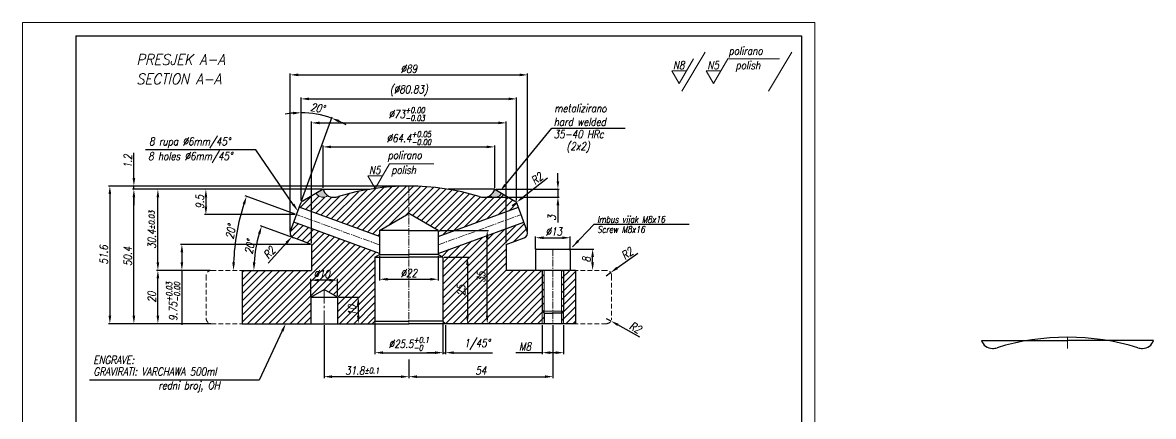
# Model space of a CAD drawing. Extents: x 89 to 513, y 1 to 440.
# Drawn here: x 89 to 512.9, y 292.4 to 440 of the extents above; entities that cross this region are included whole.
import ezdxf
from ezdxf import colors
from ezdxf.entities.mleader import LeaderData, LeaderLine
from ezdxf.math import Vec2, Vec3

# ---------------------------------------------------------------- set-up
doc = ezdxf.new("R2010")
doc.units = 0
doc.header["$LTSCALE"] = 7
doc.header["$MEASUREMENT"] = 0
doc.linetypes.add('CENTER2', pattern=[1.125, 0.75, -0.125, 0.125, -0.125])
doc.linetypes.add('HIDDEN', pattern=[0.375, 0.25, -0.125])
doc.layers.get('0').update_dxf_attribs({"linetype": 'CONTINUOUS', "lineweight": 15})
for name, color, linetype, lineweight in [('1', 1, 'CENTER2', 15), ('2', 2, 'HIDDEN', 15), ('3', 3, 'CONTINUOUS', 30), ('8', 252, 'CONTINUOUS', 15), ('ENGLISH', 252, 'CONTINUOUS', 18)]:
    doc.layers.add(name, color=color, linetype=linetype, lineweight=lineweight)
doc.styles.add('ITALICT', font='ITALICT.shx', dxfattribs={"width": 0.8, "height": 3})
doc.styles.get("Standard").update_dxf_attribs({"font": 'isocp.shx', "height": 3})
doc.dimstyles.get("Standard").update_dxf_attribs({"dimtxt": 3, "dimasz": 3, "dimexe": 0.5, "dimexo": 0.5, "dimgap": 0.8, "dimtad": 1, "dimdsep": 46, "dimtxsty": 'ITALICT', "dimcen": 0.09, "dimazin": 2, "dimtfac": 1, "dimtmove": 0, "dimatfit": 3, "dimfxl": 1, "dimtolj": 1, "dimtzin": 0, "dimarcsym": 0})

# ---------------------------------------------------------------- blocks, each defined once
blk = doc.blocks.new('*D12')
at = {"color": 0, "lineweight": -2, "transparency": 16777216}
for p, q in [((193.39, 373.29), (193.39, 411.94)), ((196.39, 411.44), (271.22, 411.44)), ((274.22, 373.29), (274.22, 411.94))]:
    blk.add_line(p, q, dxfattribs=at)
at = {"color": 0, "transparency": 16777216}
for points in [[(196.39, 411.94), (196.39, 410.94), (193.39, 411.44)], [(271.22, 411.94), (271.22, 410.94), (274.22, 411.44)]]:
    blk.add_solid(points, dxfattribs=at)
at = {"color": 0, "transparency": 16777216, "insert": (233.81, 414.52), "char_height": 3, "attachment_point": 5, "style": 'ITALICT'}
blk.add_mtext('\\A1;(%%c80.83)', dxfattribs=at)
blk = doc.blocks.new('*D13')
at = {"color": 0, "lineweight": -2, "transparency": 16777216}
for p, q in [((189.31, 361.71), (189.31, 420.94)), ((192.31, 420.44), (275.31, 420.44)), ((278.31, 361.71), (278.31, 420.94))]:
    blk.add_line(p, q, dxfattribs=at)
at = {"color": 0, "transparency": 16777216}
for points in [[(192.31, 420.94), (192.31, 419.94), (189.31, 420.44)], [(275.31, 420.94), (275.31, 419.94), (278.31, 420.44)]]:
    blk.add_solid(points, dxfattribs=at)
at = {"color": 0, "transparency": 16777216, "insert": (233.81, 422.74), "char_height": 3, "attachment_point": 5, "style": 'ITALICT'}
blk.add_mtext('\\A1;%%c89', dxfattribs=at)
blk = doc.blocks.new('*D14')
at = {"color": 0, "lineweight": -2, "transparency": 16777216}
for p, q in [((197.31, 357.4), (197.31, 402.94)), ((270.31, 357.4), (270.31, 402.94)), ((200.31, 402.44), (267.31, 402.44))]:
    blk.add_line(p, q, dxfattribs=at)
at = {"color": 0, "transparency": 16777216}
for points in [[(200.31, 402.94), (200.31, 401.94), (197.31, 402.44)], [(267.31, 402.94), (267.31, 401.94), (270.31, 402.44)]]:
    blk.add_solid(points, dxfattribs=at)
at = {"color": 0, "transparency": 16777216, "insert": (232.99, 405.72), "char_height": 3, "attachment_point": 5, "style": 'ITALICT'}
blk.add_mtext('\\A1;%%c73{}{\\H0.71x;\\C3;\\S+0.00^ -0.03;}', dxfattribs=at)
blk = doc.blocks.new('*D15')
at = {"color": 0, "lineweight": -2, "transparency": 16777216}
for p, q in [((201.13, 377.55), (157.22, 377.55)), ((157.72, 374.55), (157.72, 371.05)), ((191.17, 368.05), (157.22, 368.05))]:
    blk.add_line(p, q, dxfattribs=at)
at = {"color": 0, "transparency": 16777216}
for points in [[(157.22, 374.55), (158.22, 374.55), (157.72, 377.55)], [(157.22, 371.05), (158.22, 371.05), (157.72, 368.05)]]:
    blk.add_solid(points, dxfattribs=at)
at = {"color": 0, "transparency": 16777216, "insert": (155.42, 372.8), "char_height": 3, "attachment_point": 5, "rotation": 90, "style": 'ITALICT'}
blk.add_mtext('\\A1;9.5', dxfattribs=at)
blk = doc.blocks.new('*D4')
at = {"color": 0, "lineweight": -2, "transparency": 16777216}
for p, q in [((201.63, 378.05), (201.63, 393.94)), ((204.63, 393.44), (262.98, 393.44)), ((265.98, 378.05), (265.98, 393.94))]:
    blk.add_line(p, q, dxfattribs=at)
at = {"color": 0, "transparency": 16777216}
for points in [[(204.63, 393.94), (204.63, 392.94), (201.63, 393.44)], [(262.98, 393.94), (262.98, 392.94), (265.98, 393.44)]]:
    blk.add_solid(points, dxfattribs=at)
at = {"color": 0, "transparency": 16777216, "insert": (233.81, 396.72), "char_height": 3, "attachment_point": 5, "style": 'ITALICT'}
blk.add_mtext('\\A1;%%c64.4{}{\\H0.71x;\\C3;\\S+0.05^ -0.00;}', dxfattribs=at)
blk = doc.blocks.new('*D5')
at = {"color": 0, "lineweight": -2, "transparency": 16777216}
for p, q in [((196.81, 356.9), (148.22, 356.9)), ((148.72, 353.9), (148.72, 350.15)), ((159.31, 347.15), (148.22, 347.15)), ((148.72, 347.15), (148.72, 326.73))]:
    blk.add_line(p, q, dxfattribs=at)
at = {"color": 0, "transparency": 16777216}
for points in [[(148.22, 353.9), (149.22, 353.9), (148.72, 356.9)], [(148.22, 350.15), (149.22, 350.15), (148.72, 347.15)]]:
    blk.add_solid(points, dxfattribs=at)
at = {"color": 0, "transparency": 16777216, "insert": (145.44, 335.44), "char_height": 3, "attachment_point": 5, "rotation": 90, "style": 'ITALICT'}
blk.add_mtext('\\A1;9.75{}{\\H0.71x;\\C3;\\S+0.03^ -0.00;}', dxfattribs=at)
blk = doc.blocks.new('*D6')
at = {"color": 0, "lineweight": -2, "transparency": 16777216}
for p, q in [((159.31, 347.15), (139.22, 347.15)), ((139.72, 330.15), (139.72, 344.15)), ((159.31, 327.15), (139.22, 327.15))]:
    blk.add_line(p, q, dxfattribs=at)
at = {"color": 0, "transparency": 16777216}
for points in [[(139.22, 344.15), (140.22, 344.15), (139.72, 347.15)], [(139.22, 330.15), (140.22, 330.15), (139.72, 327.15)]]:
    blk.add_solid(points, dxfattribs=at)
at = {"color": 0, "transparency": 16777216, "insert": (137.42, 337.15), "char_height": 3, "attachment_point": 5, "rotation": 90, "style": 'ITALICT'}
blk.add_mtext('\\A1;20', dxfattribs=at)
blk = doc.blocks.new('*D7')
at = {"color": 0, "lineweight": -2, "transparency": 16777216}
for p, q in [((158.68, 377.55), (139.22, 377.55)), ((139.72, 350.15), (139.72, 374.55)), ((159.31, 347.15), (139.22, 347.15))]:
    blk.add_line(p, q, dxfattribs=at)
at = {"color": 0, "transparency": 16777216}
for points in [[(139.22, 374.55), (140.22, 374.55), (139.72, 377.55)], [(139.22, 350.15), (140.22, 350.15), (139.72, 347.15)]]:
    blk.add_solid(points, dxfattribs=at)
at = {"color": 0, "transparency": 16777216, "insert": (137.42, 362.35), "char_height": 3, "attachment_point": 5, "rotation": 90, "style": 'ITALICT'}
blk.add_mtext('\\A1;30.4{}{\\H0.71x;\\C3;%%p0.03}', dxfattribs=at)
blk = doc.blocks.new('*D8')
at = {"color": 0, "lineweight": -2, "transparency": 16777216}
for p, q in [((201.13, 377.55), (130.22, 377.55)), ((130.72, 330.15), (130.72, 374.55)), ((159.31, 327.15), (130.22, 327.15))]:
    blk.add_line(p, q, dxfattribs=at)
at = {"color": 0, "transparency": 16777216}
for points in [[(130.22, 374.55), (131.22, 374.55), (130.72, 377.55)], [(130.22, 330.15), (131.22, 330.15), (130.72, 327.15)]]:
    blk.add_solid(points, dxfattribs=at)
at = {"color": 0, "transparency": 16777216, "insert": (128.42, 352.35), "char_height": 3, "attachment_point": 5, "rotation": 90, "style": 'ITALICT'}
blk.add_mtext('\\A1;50.4', dxfattribs=at)
blk = doc.blocks.new('*D9')
at = {"color": 0, "lineweight": -2, "transparency": 16777216}
for p, q in [((289.69, 380.55), (289.69, 383.55)), ((266.48, 377.55), (290.19, 377.55)), ((289.69, 377.55), (289.69, 374.55)), ((262.46, 374.55), (290.19, 374.55)), ((289.69, 371.55), (289.69, 365.12))]:
    blk.add_line(p, q, dxfattribs=at)
at = {"color": 0, "transparency": 16777216}
for points in [[(289.19, 380.55), (290.19, 380.55), (289.69, 377.55)], [(289.19, 371.55), (290.19, 371.55), (289.69, 374.55)]]:
    blk.add_solid(points, dxfattribs=at)
at = {"color": 0, "transparency": 16777216, "insert": (287.39, 366.84), "char_height": 3, "attachment_point": 5, "rotation": 90, "style": 'ITALICT'}
blk.add_mtext('\\A1;3', dxfattribs=at)
blk = doc.blocks.new('*D16')
at = {"color": 0, "lineweight": -2, "transparency": 16777216}
blk.add_line((190.15, 359.5), (178.15, 363.87), dxfattribs=at)
blk.add_arc((224.1, 347.15), 48.39, 163.5526, 176.4474, dxfattribs=at)
at = {"color": 0, "transparency": 16777216}
for points in [[(177.21, 361.01), (178.16, 360.7), (178.62, 363.7)], [(176.3, 350.13), (175.3, 350.16), (175.7, 347.15)]]:
    blk.add_solid(points, dxfattribs=at)
at = {"color": 0, "transparency": 16777216, "insert": (174.17, 355.95), "char_height": 3, "attachment_point": 5, "rotation": 80, "style": 'ITALICT'}
blk.add_mtext('\\A1;20°', dxfattribs=at)
blk = doc.blocks.new('*D17')
at = {"color": 0, "lineweight": -2, "transparency": 16777216}
for p, q in [((191.31, 361.21), (189.97, 359.73)), ((181.08, 349.89), (187.96, 357.5))]:
    blk.add_line(p, q, dxfattribs=at)
at = {"color": 0, "transparency": 16777216}
blk.add_solid([(187.58, 357.84), (188.33, 357.17), (189.97, 359.73)], dxfattribs=at)
at = {"color": 0, "transparency": 16777216, "insert": (181.51, 353.8), "char_height": 3, "attachment_point": 5, "rotation": 47.9094, "style": 'ITALICT'}
blk.add_mtext('\\A1;R2', dxfattribs=at)
blk = doc.blocks.new('*D18')
at = {"color": 0, "lineweight": -2, "transparency": 16777216}
blk.add_line((191.2, 368.22), (172.48, 375.04), dxfattribs=at)
blk.add_arc((249.09, 347.15), 81.03, 162.1214, 177.8786, dxfattribs=at)
at = {"color": 0, "transparency": 16777216}
for points in [[(171.5, 372.19), (172.45, 371.86), (172.95, 374.86)], [(168.62, 350.14), (167.62, 350.16), (168.06, 347.15)]]:
    blk.add_solid(points, dxfattribs=at)
at = {"color": 0, "transparency": 16777216, "insert": (167.03, 361.62), "char_height": 3, "attachment_point": 5, "rotation": 80, "style": 'ITALICT'}
blk.add_mtext('\\A1;20°', dxfattribs=at)
blk = doc.blocks.new('*D21')
at = {"color": 0, "lineweight": -2, "transparency": 16777216}
for p, q in [((285.76, 381.68), (276.54, 374.5)), ((272.59, 371.43), (274.17, 372.65))]:
    blk.add_line(p, q, dxfattribs=at)
at = {"color": 0, "transparency": 16777216}
blk.add_solid([(276.23, 374.89), (276.84, 374.1), (274.17, 372.65)], dxfattribs=at)
at = {"color": 0, "transparency": 16777216, "insert": (281.82, 381.53), "char_height": 3, "attachment_point": 5, "rotation": 37.8993, "style": 'ITALICT'}
blk.add_mtext('\\A1;R2', dxfattribs=at)
blk = doc.blocks.new('*D22')
at = {"color": 0, "lineweight": -2, "transparency": 16777216}
for p, q in [((319.59, 353.43), (311.9, 348.03)), ((307.81, 345.15), (309.44, 346.3))]:
    blk.add_line(p, q, dxfattribs=at)
at = {"color": 0, "transparency": 16777216}
blk.add_solid([(311.61, 348.44), (312.19, 347.62), (309.44, 346.3)], dxfattribs=at)
at = {"color": 0, "transparency": 16777216, "insert": (315.65, 353.47), "char_height": 3, "attachment_point": 5, "rotation": 35.1086, "style": 'ITALICT'}
blk.add_mtext('\\A1;R2', dxfattribs=at)
blk = doc.blocks.new('*D23')
at = {"color": 0, "lineweight": -2, "transparency": 16777216}
for p, q in [((307.81, 329.15), (309.56, 328.18)), ((320.4, 322.17), (312.18, 326.73))]:
    blk.add_line(p, q, dxfattribs=at)
at = {"color": 0, "transparency": 16777216}
blk.add_solid([(312.42, 327.16), (311.94, 326.29), (309.56, 328.18)], dxfattribs=at)
at = {"color": 0, "transparency": 16777216, "insert": (318.72, 325.73), "char_height": 3, "attachment_point": 5, "rotation": 330.9977, "style": 'ITALICT'}
blk.add_mtext('\\A1;R2', dxfattribs=at)
blk = doc.blocks.new('*D24')
at = {"color": 0, "lineweight": -2, "transparency": 16777216}
for p, q in [((202.01, 326.65), (202.01, 306.8)), ((233.81, 313.75), (233.81, 306.8)), ((230.81, 307.3), (205.01, 307.3))]:
    blk.add_line(p, q, dxfattribs=at)
at = {"color": 0, "transparency": 16777216}
for points in [[(205.01, 307.8), (205.01, 306.8), (202.01, 307.3)], [(230.81, 307.8), (230.81, 306.8), (233.81, 307.3)]]:
    blk.add_solid(points, dxfattribs=at)
at = {"color": 0, "transparency": 16777216, "insert": (216.31, 309.6), "char_height": 3, "attachment_point": 5, "style": 'ITALICT'}
blk.add_mtext('\\A1;31.8{}{\\H0.71x;\\C3;%%p0.1}', dxfattribs=at)
blk = doc.blocks.new('*D25')
at = {"color": 0, "lineweight": -2, "transparency": 16777216}
for p, q in [((207.51, 337.15), (215.35, 337.15)), ((214.85, 334.15), (214.85, 330.15))]:
    blk.add_line(p, q, dxfattribs=at)
at = {"color": 0, "transparency": 16777216}
for points in [[(214.35, 334.15), (215.35, 334.15), (214.85, 337.15)], [(214.35, 330.15), (215.35, 330.15), (214.85, 327.15)]]:
    blk.add_solid(points, dxfattribs=at)
at = {"color": 0, "transparency": 16777216, "insert": (212.55, 332.15), "char_height": 3, "attachment_point": 5, "rotation": 90, "style": 'ITALICT'}
blk.add_mtext('\\A1;10', dxfattribs=at)
blk = doc.blocks.new('*D26')
at = {"color": 0, "lineweight": -2, "transparency": 16777216}
for p, q in [((197.01, 337.65), (197.01, 343.98)), ((204.01, 343.48), (200.01, 343.48)), ((207.01, 337.65), (207.01, 343.98))]:
    blk.add_line(p, q, dxfattribs=at)
at = {"color": 0, "transparency": 16777216}
for points in [[(200.01, 343.98), (200.01, 342.98), (197.01, 343.48)], [(204.01, 343.98), (204.01, 342.98), (207.01, 343.48)]]:
    blk.add_solid(points, dxfattribs=at)
at = {"color": 0, "transparency": 16777216, "insert": (201.13, 345.78), "char_height": 3, "attachment_point": 5, "style": 'ITALICT'}
blk.add_mtext('\\A1;%%c10', dxfattribs=at)
blk = doc.blocks.new('*D27')
at = {"color": 0, "lineweight": -2, "transparency": 16777216}
for p, q in [((281.31, 355.15), (281.31, 359.88)), ((284.31, 359.38), (291.31, 359.38)), ((294.31, 355.15), (294.31, 359.88))]:
    blk.add_line(p, q, dxfattribs=at)
at = {"color": 0, "transparency": 16777216}
for points in [[(284.31, 359.88), (284.31, 358.88), (281.31, 359.38)], [(291.31, 359.88), (291.31, 358.88), (294.31, 359.38)]]:
    blk.add_solid(points, dxfattribs=at)
at = {"color": 0, "transparency": 16777216, "insert": (288.15, 361.68), "char_height": 3, "attachment_point": 5, "style": 'ITALICT'}
blk.add_mtext('\\A1;%%c13', dxfattribs=at)
blk = doc.blocks.new('*D28')
at = {"color": 0, "lineweight": -2, "transparency": 16777216}
for p, q in [((283.81, 326.65), (283.81, 315.8)), ((291.81, 326.65), (291.81, 315.8)), ((283.81, 316.3), (273.95, 316.3)), ((288.81, 316.3), (286.81, 316.3))]:
    blk.add_line(p, q, dxfattribs=at)
at = {"color": 0, "transparency": 16777216}
for points in [[(286.81, 316.8), (286.81, 315.8), (283.81, 316.3)], [(288.81, 316.8), (288.81, 315.8), (291.81, 316.3)]]:
    blk.add_solid(points, dxfattribs=at)
at = {"color": 0, "transparency": 16777216, "insert": (277.38, 318.6), "char_height": 3, "attachment_point": 5, "style": 'ITALICT'}
blk.add_mtext('\\A1;M8', dxfattribs=at)
blk = doc.blocks.new('*D29')
at = {"color": 0, "lineweight": -2, "transparency": 16777216}
for p, q in [((294.31, 355.15), (303.2, 355.15)), ((302.7, 350.15), (302.7, 352.15))]:
    blk.add_line(p, q, dxfattribs=at)
at = {"color": 0, "transparency": 16777216}
for points in [[(302.2, 352.15), (303.2, 352.15), (302.7, 355.15)], [(302.2, 350.15), (303.2, 350.15), (302.7, 347.15)]]:
    blk.add_solid(points, dxfattribs=at)
at = {"color": 0, "transparency": 16777216, "insert": (300.4, 351.15), "char_height": 3, "attachment_point": 5, "rotation": 90, "style": 'ITALICT'}
blk.add_mtext('\\A1;8', dxfattribs=at)
blk = doc.blocks.new('*D30')
at = {"color": 0, "lineweight": -2, "transparency": 16777216}
for p, q in [((287.81, 326.65), (287.81, 306.8)), ((233.81, 313.75), (233.81, 306.8)), ((236.81, 307.3), (284.81, 307.3))]:
    blk.add_line(p, q, dxfattribs=at)
at = {"color": 0, "transparency": 16777216}
for points in [[(236.81, 307.8), (236.81, 306.8), (233.81, 307.3)], [(284.81, 307.8), (284.81, 306.8), (287.81, 307.3)]]:
    blk.add_solid(points, dxfattribs=at)
at = {"color": 0, "transparency": 16777216, "insert": (260.81, 309.6), "char_height": 3, "attachment_point": 5, "style": 'ITALICT'}
blk.add_mtext('\\A1;54', dxfattribs=at)
blk = doc.blocks.new('*D31')
at = {"color": 0, "lineweight": -2, "transparency": 16777216}
for p, q in [((222.81, 352.66), (222.81, 343.32)), ((244.81, 352.66), (244.81, 343.32)), ((225.81, 343.82), (241.81, 343.82))]:
    blk.add_line(p, q, dxfattribs=at)
at = {"color": 0, "transparency": 16777216}
for points in [[(225.81, 344.32), (225.81, 343.32), (222.81, 343.82)], [(241.81, 344.32), (241.81, 343.32), (244.81, 343.82)]]:
    blk.add_solid(points, dxfattribs=at)
at = {"color": 0, "transparency": 16777216, "insert": (233.81, 346.12), "char_height": 3, "attachment_point": 5, "style": 'ITALICT'}
blk.add_mtext('\\A1;%%c22', dxfattribs=at)
blk = doc.blocks.new('*D32')
at = {"color": 0, "lineweight": -2, "transparency": 16777216}
for p, q in [((221.06, 327.65), (221.06, 315.8)), ((246.56, 327.65), (246.56, 315.8)), ((224.06, 316.3), (243.56, 316.3))]:
    blk.add_line(p, q, dxfattribs=at)
at = {"color": 0, "transparency": 16777216}
for points in [[(224.06, 316.8), (224.06, 315.8), (221.06, 316.3)], [(243.56, 316.8), (243.56, 315.8), (246.56, 316.3)]]:
    blk.add_solid(points, dxfattribs=at)
at = {"color": 0, "transparency": 16777216, "insert": (233.81, 319.58), "char_height": 3, "attachment_point": 5, "style": 'ITALICT'}
blk.add_mtext('\\A1;%%c25.5{}{\\H0.71x;\\C3;\\S+0.1^ -0;}', dxfattribs=at)
blk = doc.blocks.new('*D33')
at = {"color": 0, "lineweight": -2, "transparency": 16777216}
for p, q in [((247.56, 326.65), (247.56, 315.8)), ((243.56, 316.3), (240.56, 316.3)), ((246.56, 316.3), (247.56, 316.3)), ((250.56, 316.3), (265.21, 316.3))]:
    blk.add_line(p, q, dxfattribs=at)
at = {"color": 0, "transparency": 16777216}
for points in [[(243.56, 316.8), (243.56, 315.8), (246.56, 316.3)], [(250.56, 316.8), (250.56, 315.8), (247.56, 316.3)]]:
    blk.add_solid(points, dxfattribs=at)
at = {"color": 0, "transparency": 16777216, "insert": (259.39, 319.38), "char_height": 3, "attachment_point": 5, "style": 'ITALICT'}
blk.add_mtext('\\A1;1/45%%d', dxfattribs=at)
blk = doc.blocks.new('*D34')
at = {"color": 0, "lineweight": -2, "transparency": 16777216}
for p, q in [((245.31, 362.15), (263.69, 362.15)), ((263.19, 330.15), (263.19, 359.15))]:
    blk.add_line(p, q, dxfattribs=at)
at = {"color": 0, "transparency": 16777216}
for points in [[(262.69, 359.15), (263.69, 359.15), (263.19, 362.15)], [(262.69, 330.15), (263.69, 330.15), (263.19, 327.15)]]:
    blk.add_solid(points, dxfattribs=at)
at = {"color": 0, "transparency": 16777216, "insert": (260.89, 344.65), "char_height": 3, "attachment_point": 5, "rotation": 90, "style": 'ITALICT'}
blk.add_mtext('\\A1;35', dxfattribs=at)
blk = doc.blocks.new('*D35')
at = {"color": 0, "lineweight": -2, "transparency": 16777216}
for p, q in [((247.06, 352.15), (256.26, 352.15)), ((255.76, 349.15), (255.76, 330.15))]:
    blk.add_line(p, q, dxfattribs=at)
at = {"color": 0, "transparency": 16777216}
for points in [[(255.26, 349.15), (256.26, 349.15), (255.76, 352.15)], [(255.26, 330.15), (256.26, 330.15), (255.76, 327.15)]]:
    blk.add_solid(points, dxfattribs=at)
at = {"color": 0, "transparency": 16777216, "insert": (253.46, 339.65), "char_height": 3, "attachment_point": 5, "rotation": 90, "style": 'ITALICT'}
blk.add_mtext('\\A1;25', dxfattribs=at)
blk = doc.blocks.new('A$C0FD72C1E')
for p, q in [((8.79, 14.65), (0, 0)), ((41.25, 14.65), (32.45, 0)), ((4.36, 12.08), (-0.96, 2.86)), ((17.26, 12.08), (11.94, 2.86)), ((17.26, 12.08), (36.56, 12.08)), ((-3.7, 7.62), (-0.96, 2.86)), ((1.79, 7.62), (-3.7, 7.62)), ((9.19, 7.62), (11.94, 2.86)), ((14.69, 7.62), (9.19, 7.62))]:
    blk.add_line(p, q)
at = {"style": 'ITALICT', "width": 0.8}
for s, p in [('polirano', (17.55, 13.67)), ('N8', (-3.32, 8.24)), ('N5', (9.58, 8.24))]:
    blk.add_text(s, height=3, dxfattribs=at).set_placement(p)
at = {"layer": 'ENGLISH', "style": 'ITALICT', "width": 0.8}
blk.add_text('polish', height=3, dxfattribs=at).set_placement((20.16, 8.23))
blk = doc.blocks.new('*D61')
at = {"color": 0, "lineweight": -2, "transparency": 16777216}
for p, q in [((193.39, 373.29), (193.39, 406.75)), ((193.57, 373.26), (205.01, 404.71))]:
    blk.add_line(p, q, dxfattribs=at)
for start, end in [(95.1388, 100.2775), (70, 90), (59.7225, 64.8612)]:
    blk.add_arc((193.39, 372.79), 33.46, start, end, dxfattribs=at)
at = {"color": 0, "transparency": 16777216}
for points in [[(190.38, 406.62), (190.42, 405.62), (193.39, 406.25)], [(207.42, 402.62), (207.8, 403.55), (204.84, 404.24)]]:
    blk.add_solid(points, dxfattribs=at)
at = {"color": 0, "transparency": 16777216, "insert": (199.6, 408.01), "char_height": 3, "attachment_point": 5, "rotation": 350, "style": 'ITALICT'}
blk.add_mtext('\\A1;20°', dxfattribs=at)
blk = doc.blocks.new('*D62')
at = {"color": 0, "lineweight": -2, "transparency": 16777216}
for p, q in [((130.72, 381.75), (130.72, 391.26)), ((233.31, 378.75), (130.22, 378.75)), ((201.13, 377.55), (130.22, 377.55)), ((130.72, 377.55), (130.72, 378.75)), ((130.72, 374.55), (130.72, 371.55))]:
    blk.add_line(p, q, dxfattribs=at)
at = {"color": 0, "transparency": 16777216}
for points in [[(130.22, 381.75), (131.22, 381.75), (130.72, 378.75)], [(130.22, 374.55), (131.22, 374.55), (130.72, 377.55)]]:
    blk.add_solid(points, dxfattribs=at)
at = {"color": 0, "transparency": 16777216, "insert": (128.42, 388.01), "char_height": 3, "attachment_point": 5, "rotation": 90, "style": 'ITALICT'}
blk.add_mtext('\\A1;1.2', dxfattribs=at)
blk = doc.blocks.new('*D63')
at = {"color": 0, "lineweight": -2, "transparency": 16777216}
for p, q in [((233.31, 378.75), (121.22, 378.75)), ((121.72, 375.75), (121.72, 330.15)), ((159.31, 327.15), (121.22, 327.15))]:
    blk.add_line(p, q, dxfattribs=at)
at = {"color": 0, "transparency": 16777216}
for points in [[(121.22, 375.75), (122.22, 375.75), (121.72, 378.75)], [(121.22, 330.15), (122.22, 330.15), (121.72, 327.15)]]:
    blk.add_solid(points, dxfattribs=at)
at = {"color": 0, "transparency": 16777216, "insert": (119.42, 352.95), "char_height": 3, "attachment_point": 5, "rotation": 90, "style": 'ITALICT'}
blk.add_mtext('\\A1;51.6', dxfattribs=at)
blk = doc.blocks.new('A$C06FE1C3C')
for p, q in [((-9.22, 5.32), (-9.22, 21.93)), ((-9.22, 5.32), (0, 0)), ((-4.76, 2.75), (-4.76, -2.75)), ((-4.76, -2.75), (0, 0))]:
    blk.add_line(p, q)
at = {"style": 'ITALICT', "width": 0.8}
for s, p in [('polirano', (-11.02, 4.68)), ('N5', (-5.38, -2.36))]:
    blk.add_text(s, height=3, rotation=90, dxfattribs=at).set_placement(p)
at = {"layer": 'ENGLISH', "style": 'ITALICT', "width": 0.8}
blk.add_text('polish', height=3, rotation=90, dxfattribs=at).set_placement((-5.45, 6.02))

msp = doc.modelspace()

# ---------------------------------------------------------------- hatches: boundary and pattern name
h = msp.add_hatch(color=256)
h.dxf.hatch_style = 1
h.paths.add_polyline_path([(268.581, 376.05), (265.982, 377.55, -0.1846606), (264.155, 375.171, 0.453233)])
h.paths.add_polyline_path([(201.632, 377.55), (199.034, 376.05, 0.453233), (203.46, 375.171, -0.1846606)])
at = {"layer": '8'}
h = msp.add_hatch(dxfattribs=at)
h.set_pattern_fill('ANSI31', color=256, scale=15)
h.paths.add_polyline_path([(233.807, 378.75, 0.0741895), (207.409, 374.812, -0.0741895), (205.657, 374.55, -0.1385337), (203.46, 375.171, -0.453233), (199.034, 376.05), (194.025, 373.158, 0.176327), (193.145, 372.11), (192.694, 370.869), (222.807, 359.909), (222.807, 362.15), (233.807, 368.501)])
h.paths.add_polyline_path([(274.921, 370.869), (274.469, 372.11, 0.176327), (273.59, 373.158), (268.581, 376.05, -0.453233), (264.155, 375.171, -0.1385337), (261.958, 374.55, -0.0741895), (260.206, 374.812, 0.0741895), (233.807, 378.75), (233.807, 368.501), (244.807, 362.15), (244.807, 359.909)])
h = msp.add_hatch(dxfattribs=at)
h.set_pattern_fill('ANSI31', color=256, scale=15)
h.paths.add_polyline_path([(221.057, 352.15), (222.807, 353.161), (222.807, 353.524), (190.642, 365.231), (189.428, 361.897, 0.4142136), (190.623, 359.333), (197.307, 356.9), (197.307, 347.15), (171.307, 347.15), (171.307, 327.15), (197.007, 327.15), (197.007, 337.15), (202.007, 340.037), (207.007, 337.15), (207.007, 327.15), (220.057, 327.15), (221.057, 328.15)])
h.paths.add_polyline_path([(283.806, 347.15), (270.307, 347.15), (270.307, 356.9), (276.991, 359.333, 0.4142136), (278.187, 361.897), (276.973, 365.231), (244.807, 353.524), (244.807, 353.161), (246.557, 352.15), (246.557, 328.15), (247.557, 327.15), (283.806, 327.15), (283.806, 331.9)])
h.paths.add_polyline_path([(296.307, 347.15), (291.806, 347.15), (291.806, 331.9), (291.806, 327.15), (296.307, 327.15)])
h.paths.add_polyline_path([(291.806, 331.9), (291.056, 331.15), (291.056, 327.15), (291.806, 327.15)])
h.paths.add_polyline_path([(291.806, 347.15), (291.056, 347.15), (291.056, 331.9), (291.806, 331.9)])
h.paths.add_polyline_path([(291.806, 331.9), (291.056, 331.9), (291.056, 331.15)])
h.paths.add_polyline_path([(284.556, 347.15), (283.806, 347.15), (283.806, 331.9), (284.556, 331.9)])
h.paths.add_polyline_path([(284.556, 331.9), (283.806, 331.9), (284.556, 331.15)], flags=17)
h.paths.add_polyline_path([(284.556, 331.15), (283.806, 331.9), (283.806, 327.15), (284.556, 327.15)])
h.paths.add_polyline_path([(197.125, 343.528), (205.14, 343.528), (205.14, 348.028), (197.125, 348.028)], flags=24)
h.paths.add_polyline_path([(214.799, 329.572), (214.799, 334.729), (210.299, 334.729), (210.299, 329.572)], flags=24)
h.paths.add_polyline_path([(255.708, 336.672), (255.708, 342.629), (251.208, 342.629), (251.208, 336.672)], flags=24)
h.paths.add_polyline_path([(263.141, 341.729), (263.141, 347.572), (258.641, 347.572), (258.641, 341.729)], flags=24)

# ---------------------------------------------------------------- linework, layer by layer
for p, q in [((89.007, 440.033), (89.007, 20.033)), ((89.007, 440.033), (386.007, 440.033)), ((386.007, 440.033), (386.007, 20.033)), ((284.556, 347.15), (284.556, 331.15)), ((291.056, 347.15), (291.056, 331.15)), ((283.806, 331.9), (291.806, 331.9)), ((480.726, 322.096), (480.726, 317.896))]:
    msp.add_line(p, q)
at = {"ltscale": 0.5}
for p, q in [((283.806, 331.9), (283.806, 327.15)), ((291.806, 331.9), (291.806, 327.15))]:
    msp.add_line(p, q, dxfattribs=at)
for centre, start, end in [((201.632, 377.55), 210, 307.52641), ((265.982, 377.55), 232.47359, 330)]:
    msp.add_arc(centre, 3, start, end)
at = {"layer": '1', "ltscale": 0.5}
for p, q in [((233.807, 378.75), (233.807, 327.15)), ((222.807, 356.716), (191.668, 368.05)), ((244.807, 356.716), (275.947, 368.05)), ((287.806, 355.15), (287.806, 327.15))]:
    msp.add_line(p, q, dxfattribs=at)
at = {"layer": '1'}
msp.add_line((202.007, 340.037), (202.007, 327.15), dxfattribs=at)
at = {"layer": '2'}
for p, q in [((194.025, 373.158), (193.394, 372.794)), ((273.59, 373.158), (274.22, 372.794)), ((193.145, 372.11), (193.394, 372.794)), ((274.469, 372.11), (274.22, 372.794)), ((157.807, 345.15), (157.807, 329.15)), ((159.807, 347.15), (171.307, 347.15)), ((307.807, 347.15), (296.307, 347.15)), ((309.807, 345.15), (309.807, 329.15)), ((159.807, 327.15), (171.307, 327.15)), ((307.807, 327.15), (296.307, 327.15))]:
    msp.add_line(p, q, dxfattribs=at)
for centre, start, end in [((159.807, 345.15), 90, 180), ((307.807, 345.15), 0, 90), ((159.807, 329.15), 180, 270), ((307.807, 329.15), 270, 0)]:
    msp.add_arc(centre, 2, start, end, dxfattribs=at)
at = {"layer": '3'}
for p, q in [((109.007, 435.033), (109.007, 25.033)), ((109.007, 435.033), (381.007, 435.033)), ((381.007, 435.033), (381.007, 25.033)), ((201.632, 377.55), (194.025, 373.158)), ((201.632, 377.55), (219.124, 377.55)), ((265.982, 377.55), (248.491, 377.55)), ((265.982, 377.55), (273.59, 373.158)), ((189.428, 361.897), (193.145, 372.11)), ((222.807, 359.909), (192.694, 370.869)), ((244.807, 359.909), (274.921, 370.869)), ((278.187, 361.897), (274.469, 372.11)), ((222.807, 353.524), (190.642, 365.231)), ((222.807, 362.15), (233.807, 368.501)), ((222.807, 362.15), (233.807, 368.501)), ((244.807, 362.15), (233.807, 368.501)), ((244.807, 353.524), (276.973, 365.231)), ((233.807, 362.15), (222.807, 362.15)), ((222.807, 362.15), (222.807, 353.161)), ((233.807, 362.15), (222.807, 362.15)), ((233.807, 362.15), (244.807, 362.15)), ((244.807, 362.15), (244.807, 353.161)), ((197.307, 356.9), (190.623, 359.333)), ((197.307, 356.9), (197.307, 347.15)), ((270.307, 356.9), (276.991, 359.333)), ((270.307, 356.9), (270.307, 347.15)), ((221.057, 352.15), (222.807, 353.161)), ((221.057, 352.15), (233.807, 352.15)), ((222.807, 353.161), (233.807, 353.161)), ((244.807, 353.161), (233.807, 353.161)), ((246.557, 352.15), (233.807, 352.15)), ((246.557, 352.15), (244.807, 353.161)), ((281.806, 355.15), (293.806, 355.15)), ((171.307, 347.15), (197.307, 347.15)), ((296.307, 347.15), (270.307, 347.15)), ((296.307, 347.15), (296.307, 327.15)), ((197.007, 337.15), (202.007, 340.037)), ((207.007, 337.15), (202.007, 340.037)), ((197.007, 337.15), (207.007, 337.15)), ((283.806, 331.9), (284.556, 331.15)), ((284.556, 331.15), (287.806, 331.15)), ((284.556, 331.15), (284.556, 327.15)), ((291.056, 331.15), (287.806, 331.15)), ((291.806, 331.9), (291.056, 331.15)), ((291.056, 331.15), (291.056, 327.15)), ((171.307, 327.15), (233.807, 327.15)), ((221.057, 328.15), (220.057, 327.15)), ((221.057, 328.15), (233.807, 328.15)), ((246.557, 328.15), (233.807, 328.15)), ((296.307, 327.15), (233.807, 327.15)), ((246.557, 328.15), (247.557, 327.15)), ((448.526, 320.896), (480.726, 320.896)), ((512.926, 320.896), (480.726, 320.896))]:
    msp.add_line(p, q, dxfattribs=at)
at = {"layer": '3', "ltscale": 0.5}
for p, q in [((221.057, 352.15), (221.057, 328.15)), ((246.557, 352.15), (246.557, 328.15)), ((281.306, 354.65), (281.306, 347.15)), ((294.306, 354.65), (294.306, 347.15)), ((171.307, 347.15), (171.307, 327.15)), ((283.806, 347.15), (283.806, 331.9)), ((291.806, 347.15), (291.806, 331.9)), ((197.007, 337.15), (197.007, 327.15)), ((207.007, 337.15), (207.007, 327.15))]:
    msp.add_line(p, q, dxfattribs=at)
at = {"layer": '3'}
for centre, radius, start, end in [((205.657, 378.75), 4.2, 196.60155, 270), ((233.807, 288.314), 90.437, 73.0281, 106.9719), ((261.958, 378.75), 4.2, 270, 343.39845), ((195.025, 371.426), 2, 120, 160), ((205.657, 380.55), 6, 270, 286.9719), ((261.958, 380.55), 6, 253.0281, 270), ((272.59, 371.426), 2, 20, 60), ((191.307, 361.213), 2, 160, 250), ((276.307, 361.213), 2, 290, 20), ((281.806, 354.65), 0.5, 90, 180), ((452.551, 322.096), 4.2, 196.60155, 270), ((452.551, 323.896), 6, 270, 286.95706), ((480.726, 231.491), 90.604, 73.04294, 106.95706), ((508.901, 323.896), 6, 253.04294, 270), ((508.901, 322.096), 4.2, 270, 343.39845)]:
    msp.add_arc(centre, radius, start, end, dxfattribs=at)
at = {"layer": '3', "ltscale": 0.5}
msp.add_arc((293.806, 354.65), 0.5, 0, 90, dxfattribs=at)

# ---------------------------------------------------------------- block references
msp.add_blockref('A$C0FD72C1E', (336.138, 414.318))
at = {"rotation": 270}
msp.add_blockref('A$C06FE1C3C', (221.217, 377.87), dxfattribs=at)

# ---------------------------------------------------------------- texts
at = {"linetype": 'Continuous', "style": 'ITALICT', "width": 0.9}
msp.add_text('PRESJEK A-A', height=4, dxfattribs=at).set_placement((131.651, 424.189))
at = {"style": 'ITALICT', "width": 0.8}
for s, height, p in [('metalizirano', 3, (288.37, 406.412)), ('35-40 HRc', 3, (288.098, 396.674)), ('8 rupa %%C6mm/45%%D', 3, (136.421, 394.014)), ('(2x2)', 3, (292.889, 392.179)), ('Imbus vijak M8x16', 2.5, (304.429, 365.027)), ('GRAVIRATI: VARCHAWA 500ml ', 3, (115.574, 307.698)), ('redni broj, OH', 3, (139.89, 302.541))]:
    msp.add_text(s, height=height, dxfattribs=at).set_placement(p)
at = {"layer": '8', "style": 'ITALICT', "width": 0.8}
msp.add_text('Screw M8x16', height=2.5, dxfattribs=at).set_placement((304.429, 361.259))
at = {"layer": 'ENGLISH', "linetype": 'Continuous', "style": 'ITALICT', "width": 0.9}
msp.add_text('SECTION A-A', height=4, dxfattribs=at).set_placement((131.651, 416.908))
at = {"layer": 'ENGLISH', "style": 'ITALICT', "width": 0.8}
for s, p in [('hard welded', (288.121, 401.323)), ('8 holes %%C6mm/45%%D', (136.06, 388.488)), ('ENGRAVE:', (115.569, 312.061))]:
    msp.add_text(s, height=3, dxfattribs=at).set_placement(p)

# ---------------------------------------------------------------- dimensions: what is measured, and where the dimension line sits
for base, p1, p2, text, override, picture, middle in [((278.307, 420.437), (189.307, 361.213), (278.307, 361.213), '%%c<>', {"dimtmove": 0}, '*D13', (233.807, 420.437)), ((274.22, 411.437), (193.394, 372.794), (274.22, 372.794), '(%%c<>)', {"dimtmove": 0}, '*D12', (233.807, 411.437)), ((270.307, 402.437), (197.307, 356.9), (270.307, 356.9), '%%c<>{}{\\H0.71x;\\C3;\\S+0.00^ -0.03;}', {"dimtp": 0, "dimtm": 0.03, "dimtdec": 2, "dimtmove": 0, "dimtzin": 0}, '*D14', (232.993, 402.437))]:
    dim = msp.add_linear_dim(base=base, p1=p1, p2=p2, text=text, dimstyle='Standard', override=override)
    dim.commit()
    dim.dimension.update_dxf_attribs({"geometry": picture, "text_midpoint": middle, "dimtype": 160})
for base, line1, line2, picture, middle in [((201.111, 405.353), ((193.145, 372.11), (193.394, 372.794)), ((193.394, 372.794), (193.394, 371.622)), '*D61', (199.604, 408.011)), ((170.244, 365.837), ((168.06, 347.15), (197.307, 347.15)), ((222.807, 356.716), (191.668, 368.05)), '*D18', (167.026, 361.621)), ((177.009, 358.31), ((175.704, 347.15), (197.307, 347.15)), ((197.307, 356.9), (190.623, 359.333)), '*D16', (174.174, 355.953))]:
    dim = msp.add_angular_dim_2l(base=base, line1=line1, line2=line2, dimstyle='Standard')
    dim.commit()
    dim.dimension.update_dxf_attribs({"geometry": picture, "text_midpoint": middle})
for base, p1, p2, text, override, picture, middle in [((265.982, 393.437), (201.632, 377.55), (265.982, 377.55), '%%c64.4{}{\\H0.71x;\\C3;\\S+0.05^ -0.00;}', {"dimpost": '%%c<>', "dimtp": 0.05, "dimtm": 0, "dimtdec": 2, "dimtmove": 0, "dimtzin": 0}, '*D4', (233.807, 396.722)), ((246.557, 316.298), (221.057, 328.15), (246.557, 328.15), '%%c<>{}{\\H0.71x;\\C3;\\S+0.1^ -0;}', {"dimtp": 0.1, "dimtm": 0, "dimtmove": 0}, '*D32', (233.807, 319.583))]:
    dim = msp.add_linear_dim(base=base, p1=p1, p2=p2, text=text, dimstyle='Standard', override=override)
    dim.commit()
    dim.dimension.update_dxf_attribs({"geometry": picture, "text_midpoint": middle})
for base, p1, p2, picture, middle in [((130.72, 378.75), (201.632, 377.55), (233.807, 378.75), '*D62', (128.42, 388.007)), ((289.695, 374.55), (265.982, 377.55), (261.958, 374.55), '*D9', (287.395, 366.836)), ((263.191, 362.15), (263.191, 327.15), (244.807, 362.15), '*D34', (260.891, 344.65)), ((255.758, 327.15), (246.557, 352.15), (255.758, 327.15), '*D35', (253.458, 339.65)), ((302.696, 355.15), (302.696, 347.15), (293.806, 355.15), '*D29', (300.396, 351.15)), ((214.849, 327.15), (207.007, 337.15), (214.849, 327.15), '*D25', (212.549, 332.15))]:
    dim = msp.add_linear_dim(base=base, p1=p1, p2=p2, angle=90, dimstyle='Standard')
    dim.commit()
    dim.dimension.update_dxf_attribs({"geometry": picture, "text_midpoint": middle})
for center, mpoint, picture, middle in [((272.59, 371.426), (274.168, 372.655), '*D21', (283.234, 379.712)), ((191.307, 361.213), (189.967, 359.728), '*D17', (183.221, 352.26))]:
    dim = msp.add_radius_dim(center=center, mpoint=mpoint, dimstyle='Standard')
    dim.commit()
    dim.dimension.update_dxf_attribs({"geometry": picture, "text_midpoint": middle, "dimtype": 164})
for base, p1, p2, picture, middle in [((121.72, 327.15), (233.807, 378.75), (159.807, 327.15), '*D63', (121.72, 352.95)), ((130.72, 377.55), (159.807, 327.15), (201.632, 377.55), '*D8', (130.72, 352.35)), ((157.72, 368.05), (201.632, 377.55), (191.668, 368.05), '*D15', (157.72, 372.8))]:
    dim = msp.add_linear_dim(base=base, p1=p1, p2=p2, angle=90, dimstyle='Standard', override={"dimtmove": 0})
    dim.commit()
    dim.dimension.update_dxf_attribs({"geometry": picture, "text_midpoint": middle, "dimtype": 160})
for base, p1, p2, angle, text, override, picture, middle in [((139.72, 377.55), (159.807, 347.15), (159.184, 377.55), 90, '<>{}{\\H0.71x;\\C3;%%p0.03}', {"dimtp": 0.03, "dimtm": 0.03, "dimtdec": 2, "dimtmove": 0, "dimtzin": 0}, '*D7', (139.72, 362.35)), ((148.72, 356.9), (159.807, 347.15), (197.307, 356.9), 90, '<>{}{\\H0.71x;\\C3;\\S+0.03^ -0.00;}', {"dimtp": 0.03, "dimtm": 0, "dimtdec": 2, "dimtmove": 0, "dimtzin": 0}, '*D5', (148.72, 335.439)), ((202.007, 307.298), (233.807, 314.252), (202.007, 327.15), 180, '<>{}{\\H0.71x;\\C3;%%p0.1}', {"dimtp": 0.1, "dimtm": 0.1, "dimtmove": 0}, '*D24', (216.307, 307.298))]:
    dim = msp.add_linear_dim(base=base, p1=p1, p2=p2, angle=angle, text=text, dimstyle='Standard', override=override)
    dim.commit()
    dim.dimension.update_dxf_attribs({"geometry": picture, "text_midpoint": middle, "dimtype": 160})
for base, p1, p2, text, picture, middle in [((294.306, 359.377), (281.306, 354.65), (294.306, 354.65), '%%c<>', '*D27', (288.146, 359.377)), ((291.806, 316.298), (283.806, 327.15), (291.806, 327.15), 'M<>', '*D28', (277.377, 316.298))]:
    dim = msp.add_linear_dim(base=base, p1=p1, p2=p2, text=text, dimstyle='Standard')
    dim.commit()
    dim.dimension.update_dxf_attribs({"geometry": picture, "text_midpoint": middle, "dimtype": 160})
for center, mpoint, picture, middle in [((307.807, 345.15), (309.444, 346.301), '*D22', (316.97, 351.592)), ((307.807, 329.15), (309.557, 328.181), '*D23', (318.718, 325.732))]:
    dim = msp.add_radius_dim(center=center, mpoint=mpoint, dimstyle='Standard')
    dim.commit()
    dim.dimension.update_dxf_attribs({"geometry": picture, "text_midpoint": middle})
for base, p1, p2, text, picture, middle in [((244.807, 343.824), (222.807, 353.161), (244.807, 353.161), '%%c<>', '*D31', (233.807, 346.124)), ((247.557, 316.298), (246.557, 316.298), (247.557, 327.15), '<>/45%%d', '*D33', (259.386, 319.384))]:
    dim = msp.add_linear_dim(base=base, p1=p1, p2=p2, text=text, dimstyle='Standard')
    dim.commit()
    dim.dimension.update_dxf_attribs({"geometry": picture, "text_midpoint": middle})
dim = msp.add_linear_dim(base=(197.007, 343.478), p1=(207.007, 337.15), p2=(197.007, 337.15), angle=180, text='%%c<>', dimstyle='Standard')
dim.commit()
dim.dimension.update_dxf_attribs({"geometry": '*D26', "text_midpoint": (201.132, 343.478), "dimtype": 160})
dim = msp.add_linear_dim(base=(139.72, 347.15), p1=(159.807, 327.15), p2=(159.807, 347.15), angle=90, dimstyle='Standard')
dim.commit()
dim.dimension.update_dxf_attribs({"geometry": '*D6', "text_midpoint": (139.72, 337.15), "dimtype": 160})
dim = msp.add_linear_dim(base=(287.806, 307.298), p1=(233.807, 314.252), p2=(287.806, 327.15), dimstyle='Standard')
dim.commit()
dim.dimension.update_dxf_attribs({"geometry": '*D30', "text_midpoint": (260.807, 309.598)})

# ---------------------------------------------------------------- leaders
msp.add_leader([(295.198, 356.025), (303.328, 364.417), (338.913, 364.417)], dimstyle='Standard', override={"dimgap": 0.8, "dimtad": 0})
ml = msp.add_multileader_mtext('Standard')
ml.set_content('', color=256)
ml.set_leader_properties()
ml.build(insert=Vec2(0, 0))
ml.multileader.update_dxf_attribs({"text_right_attachment_type": 6, "dogleg_length": 0.36, "arrow_head_size": 3})
ctx = ml.context
ctx.base_point, ctx.arrow_head_size, ctx.plane_origin = Vec3(314.95, 400.419), 3, Vec3(253.934, 348.427)
ctx.right_attachment = 6
notes = []
notes.append((ctx, [(0, (1, 1, 0), (287.369, 400.419), (1, 0), 27.581, [(0, [(268.079, 376.946)], 0, [])])]))
ctx.mtext.insert, ctx.mtext.flow_direction = Vec3(316.95, 402.419), 5
ml = msp.add_multileader_mtext('Standard')
ml.set_content('', color=256)
ml.set_leader_properties()
ml.build(insert=Vec2(0, 0))
ml.multileader.update_dxf_attribs({"text_right_attachment_type": 6, "dogleg_length": 0.36, "arrow_head_size": 3})
ctx = ml.context
ctx.base_point, ctx.arrow_head_size, ctx.plane_origin = Vec3(133.036, 394.379), 3, Vec3(209.851, 340.387)
ctx.right_attachment, ctx.text_align_type = 6, 2
notes.append((ctx, [(0, (1, 1, 0), (176.417, 392.379), (-1, 0), 39.381, [(0, [(192.172, 369.435)], 0, [])])]))
ctx.mtext.insert, ctx.mtext.alignment, ctx.mtext.flow_direction = Vec3(135.036, 396.379), 3, 5
ml = msp.add_multileader_mtext('Standard')
ml.set_content('', color=256)
ml.set_leader_properties()
ml.build(insert=Vec2(0, 0))
ml.multileader.update_dxf_attribs({"text_right_attachment_type": 6, "dogleg_length": 0.36, "arrow_head_size": 3})
ctx = ml.context
ctx.base_point, ctx.arrow_head_size, ctx.plane_origin = Vec3(112.021, 307.991), 3, Vec3(211.069, 253.999)
ctx.right_attachment, ctx.text_align_type = 6, 2
notes.append((ctx, [(0, (1, 1, 0), (177.634, 305.991), (-1, 0), 61.613, [(0, [(187.65, 327.15)], 0, [])])]))
ctx.mtext.insert, ctx.mtext.alignment, ctx.mtext.flow_direction = Vec3(114.021, 309.991), 3, 5
for ctx, leaders in notes:
    for number, flags, end, landing, length, lines in leaders:
        leader = LeaderData()
        leader.index, (leader.has_last_leader_line, leader.has_dogleg_vector, leader.attachment_direction) = number, flags
        leader.last_leader_point, leader.dogleg_vector, leader.dogleg_length = Vec3(end), Vec3(landing), length
        for number, points, colour, breaks in lines:
            line = LeaderLine()
            line.index, line.vertices, line.color, line.breaks = number, Vec3.list(points), colors.encode_raw_color(colour), breaks
            leader.lines.append(line)
        ctx.leaders.append(leader)

doc.saveas('drawing.dxf')
